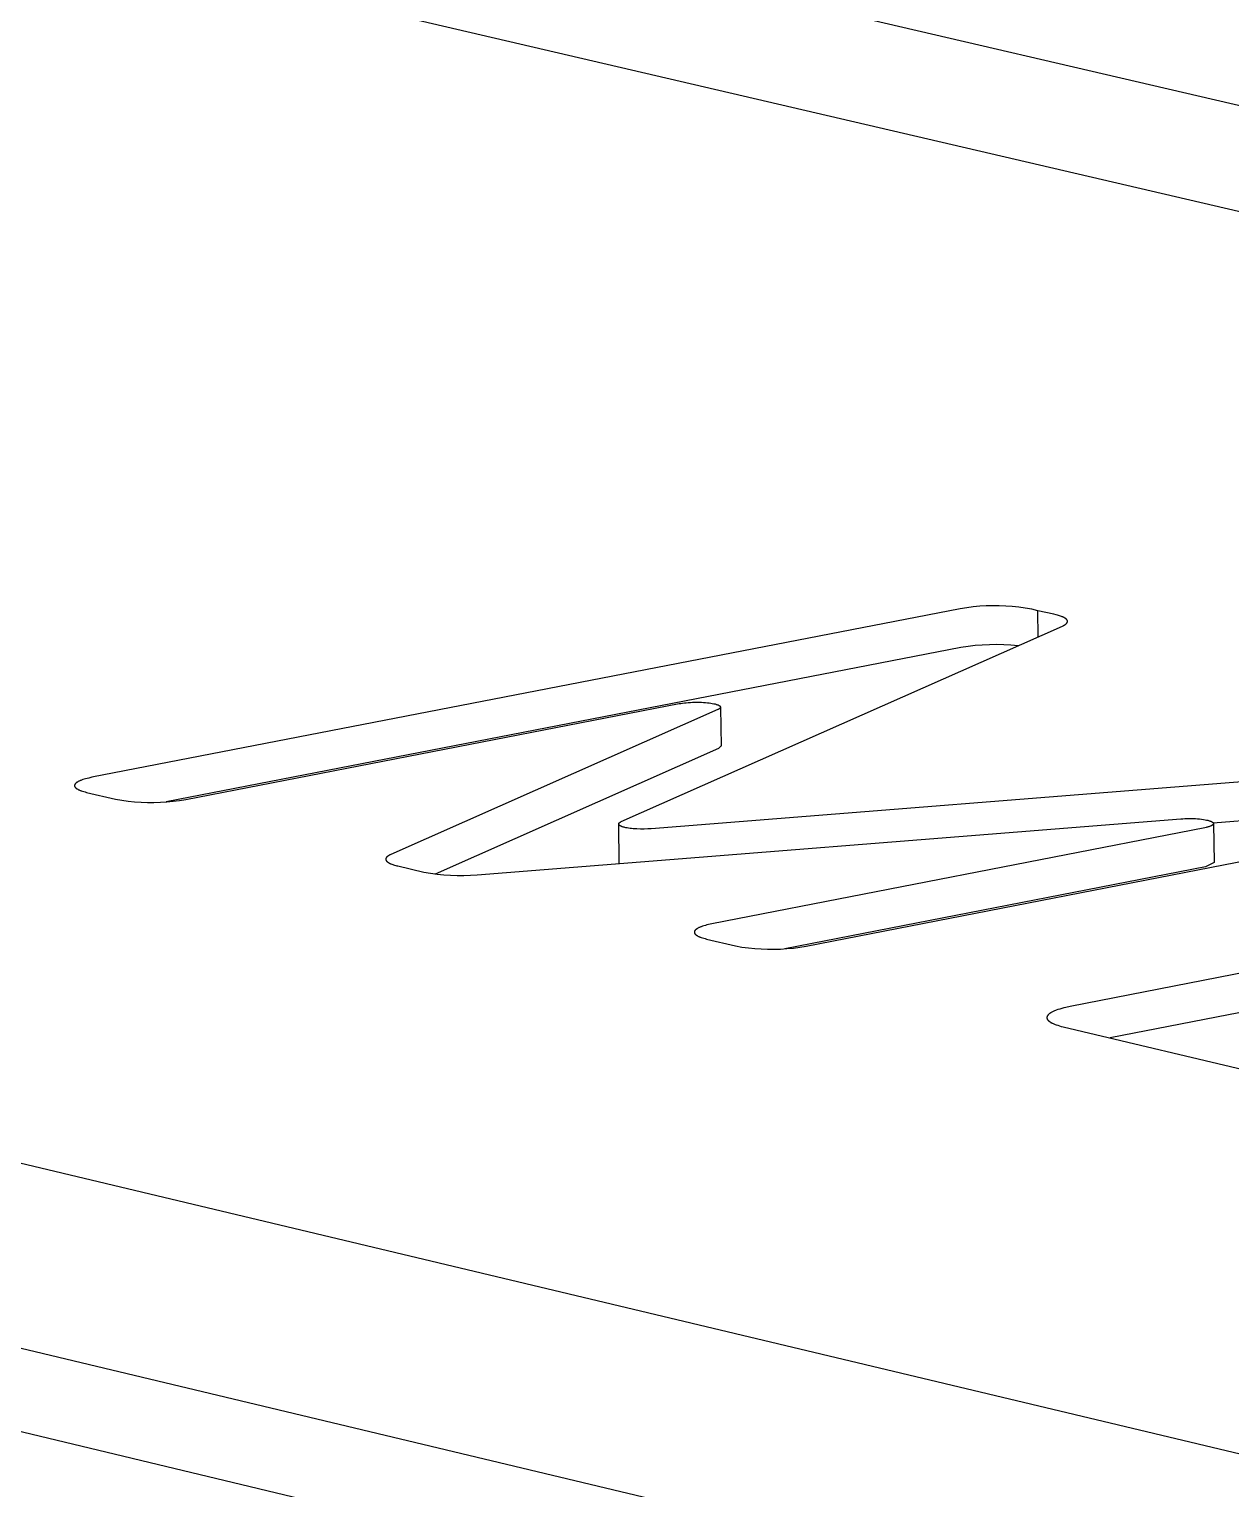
# Model space of a CAD drawing. Header units: millimetres. Extents: x 1422 to 6060, y -58 to 3182.
# Drawn here: x 2195.8 to 2219.53, y 1293.34 to 1322.17 of the extents above; entities that cross this region are included whole.
import ezdxf

# ---------------------------------------------------------------- set-up
doc = ezdxf.new("R2010")
doc.units = ezdxf.units.MM
doc.header["$MEASUREMENT"] = 0
doc.layers.add('Domyślny', color=7, linetype='Continuous', true_color=0x000000)
doc.layers.add('Utwórz2D linie widoczne', color=7, linetype='Continuous', true_color=0x000000)

msp = doc.modelspace()

# ---------------------------------------------------------------- linework, layer by layer
at = {"layer": 'Domyślny'}
msp.add_line((2108.93, 1320.43), (2326.097, 1268.68), dxfattribs=at)
at = {"layer": 'Utwórz2D linie widoczne'}
for p, q in [((2160.631, 1334.406), (2400.601, 1278.58)), ((2155.528, 1333.526), (2394.858, 1277.742)), ((2324.558, 1265.291), (2107.326, 1317.227)), ((2103.567, 1316.514), (2320.769, 1264.509)), ((2214.186, 1310.722), (2197.039, 1307.392)), ((2214.313, 1310.742), (2214.186, 1310.722)), ((2214.441, 1310.758), (2214.313, 1310.742)), ((2214.569, 1310.77), (2214.441, 1310.758)), ((2214.698, 1310.777), (2214.569, 1310.77)), ((2214.827, 1310.78), (2214.698, 1310.777)), ((2214.956, 1310.779), (2214.827, 1310.78)), ((2215.084, 1310.774), (2214.956, 1310.779)), ((2215.213, 1310.764), (2215.084, 1310.774)), ((2215.341, 1310.75), (2215.213, 1310.764)), ((2215.469, 1310.732), (2215.341, 1310.75)), ((2215.595, 1310.71), (2215.469, 1310.732)), ((2215.714, 1310.68), (2215.595, 1310.71)), ((2216.033, 1310.612), (2215.714, 1310.68)), ((2215.722, 1310.166), (2215.714, 1310.68)), ((2216.08, 1310.601), (2216.033, 1310.612)), ((2216.102, 1310.595), (2216.08, 1310.601)), ((2216.124, 1310.589), (2216.102, 1310.595)), ((2216.144, 1310.583), (2216.124, 1310.589)), ((2216.164, 1310.576), (2216.144, 1310.583)), ((2207.491, 1306.516), (2216.201, 1310.378)), ((2216.182, 1310.57), (2216.164, 1310.576)), ((2216.199, 1310.563), (2216.182, 1310.57)), ((2216.207, 1310.559), (2216.199, 1310.563)), ((2216.201, 1310.378), (2216.216, 1310.385)), ((2216.215, 1310.556), (2216.207, 1310.559)), ((2216.223, 1310.552), (2216.215, 1310.556)), ((2216.216, 1310.385), (2216.223, 1310.389)), ((2216.23, 1310.549), (2216.223, 1310.552)), ((2216.223, 1310.389), (2216.23, 1310.392)), ((2216.237, 1310.545), (2216.23, 1310.549)), ((2216.23, 1310.392), (2216.237, 1310.396)), ((2216.244, 1310.541), (2216.237, 1310.545)), ((2216.237, 1310.396), (2216.243, 1310.4)), ((2216.243, 1310.4), (2216.249, 1310.403)), ((2216.25, 1310.538), (2216.244, 1310.541)), ((2216.249, 1310.403), (2216.255, 1310.407)), ((2216.256, 1310.534), (2216.25, 1310.538)), ((2216.255, 1310.407), (2216.26, 1310.411)), ((2216.262, 1310.53), (2216.256, 1310.534)), ((2216.26, 1310.411), (2216.265, 1310.415)), ((2216.264, 1310.528), (2216.262, 1310.53)), ((2216.267, 1310.526), (2216.264, 1310.528)), ((2216.265, 1310.415), (2216.268, 1310.416)), ((2216.269, 1310.524), (2216.267, 1310.526)), ((2216.268, 1310.416), (2216.27, 1310.418)), ((2216.272, 1310.522), (2216.269, 1310.524)), ((2216.27, 1310.418), (2216.272, 1310.42)), ((2216.274, 1310.52), (2216.272, 1310.522)), ((2216.272, 1310.42), (2216.274, 1310.422)), ((2216.276, 1310.518), (2216.274, 1310.52)), ((2216.274, 1310.422), (2216.277, 1310.424)), ((2216.278, 1310.516), (2216.276, 1310.518)), ((2216.277, 1310.424), (2216.279, 1310.426)), ((2216.28, 1310.514), (2216.278, 1310.516)), ((2216.279, 1310.426), (2216.281, 1310.428)), ((2216.282, 1310.512), (2216.28, 1310.514)), ((2216.281, 1310.428), (2216.282, 1310.43)), ((2216.284, 1310.51), (2216.282, 1310.512)), ((2216.282, 1310.43), (2216.284, 1310.432)), ((2216.286, 1310.508), (2216.284, 1310.51)), ((2216.284, 1310.432), (2216.286, 1310.434)), ((2216.288, 1310.506), (2216.286, 1310.508)), ((2216.286, 1310.434), (2216.288, 1310.436)), ((2216.289, 1310.504), (2216.288, 1310.506)), ((2216.288, 1310.436), (2216.289, 1310.438)), ((2216.291, 1310.502), (2216.289, 1310.504)), ((2216.289, 1310.438), (2216.291, 1310.44)), ((2216.292, 1310.5), (2216.291, 1310.502)), ((2216.291, 1310.44), (2216.292, 1310.442)), ((2216.293, 1310.498), (2216.292, 1310.5)), ((2216.292, 1310.442), (2216.293, 1310.444)), ((2216.295, 1310.496), (2216.293, 1310.498)), ((2216.293, 1310.444), (2216.294, 1310.446)), ((2216.294, 1310.446), (2216.296, 1310.448)), ((2216.295, 1310.495), (2216.295, 1310.496)), ((2216.296, 1310.494), (2216.295, 1310.495)), ((2216.296, 1310.493), (2216.296, 1310.494)), ((2216.297, 1310.492), (2216.296, 1310.493)), ((2216.296, 1310.449), (2216.297, 1310.45)), ((2216.296, 1310.448), (2216.296, 1310.449)), ((2216.297, 1310.491), (2216.297, 1310.492)), ((2216.298, 1310.49), (2216.297, 1310.491)), ((2216.297, 1310.452), (2216.298, 1310.453)), ((2216.297, 1310.451), (2216.297, 1310.452)), ((2216.297, 1310.45), (2216.297, 1310.451)), ((2216.298, 1310.489), (2216.298, 1310.49)), ((2216.298, 1310.488), (2216.298, 1310.489)), ((2216.299, 1310.487), (2216.298, 1310.488)), ((2216.298, 1310.454), (2216.299, 1310.455)), ((2216.298, 1310.453), (2216.298, 1310.454)), ((2216.299, 1310.486), (2216.299, 1310.487)), ((2216.3, 1310.485), (2216.299, 1310.486)), ((2216.299, 1310.457), (2216.3, 1310.458)), ((2216.299, 1310.456), (2216.299, 1310.457)), ((2216.299, 1310.455), (2216.299, 1310.456)), ((2216.3, 1310.484), (2216.3, 1310.485)), ((2216.3, 1310.483), (2216.3, 1310.484)), ((2216.3, 1310.482), (2216.3, 1310.483)), ((2216.301, 1310.481), (2216.3, 1310.482)), ((2216.3, 1310.46), (2216.301, 1310.461)), ((2216.3, 1310.459), (2216.3, 1310.46)), ((2216.3, 1310.458), (2216.3, 1310.459)), ((2216.301, 1310.48), (2216.301, 1310.481)), ((2216.301, 1310.479), (2216.301, 1310.48)), ((2216.301, 1310.478), (2216.301, 1310.479)), ((2216.301, 1310.477), (2216.301, 1310.478)), ((2216.301, 1310.476), (2216.301, 1310.477)), ((2216.302, 1310.475), (2216.301, 1310.476)), ((2216.301, 1310.466), (2216.302, 1310.467)), ((2216.301, 1310.465), (2216.301, 1310.466)), ((2216.301, 1310.464), (2216.301, 1310.465)), ((2216.301, 1310.463), (2216.301, 1310.464)), ((2216.301, 1310.462), (2216.301, 1310.463)), ((2216.301, 1310.461), (2216.301, 1310.462)), ((2216.302, 1310.474), (2216.302, 1310.475)), ((2216.302, 1310.473), (2216.302, 1310.474)), ((2216.302, 1310.472), (2216.302, 1310.473)), ((2216.302, 1310.471), (2216.302, 1310.472)), ((2216.302, 1310.47), (2216.302, 1310.471)), ((2216.302, 1310.469), (2216.302, 1310.47)), ((2216.302, 1310.468), (2216.302, 1310.469)), ((2216.302, 1310.467), (2216.302, 1310.468)), ((2214.62, 1310.004), (2214.479, 1309.993)), ((2214.761, 1310.011), (2214.62, 1310.004)), ((2214.903, 1310.013), (2214.761, 1310.011)), ((2215.044, 1310.011), (2214.903, 1310.013)), ((2215.186, 1310.003), (2215.044, 1310.011)), ((2214.198, 1309.955), (2198.506, 1306.905)), ((2214.338, 1309.976), (2214.198, 1309.955)), ((2214.479, 1309.993), (2214.338, 1309.976)), ((2215.327, 1309.991), (2215.186, 1310.003)), ((2208.636, 1308.847), (2208.667, 1308.852)), ((2208.667, 1308.852), (2208.701, 1308.857)), ((2208.701, 1308.857), (2208.737, 1308.862)), ((2208.737, 1308.862), (2208.775, 1308.866)), ((2208.775, 1308.866), (2208.815, 1308.87)), ((2208.815, 1308.87), (2208.857, 1308.872)), ((2208.857, 1308.872), (2208.9, 1308.874)), ((2208.9, 1308.874), (2208.944, 1308.875)), ((2208.944, 1308.875), (2208.988, 1308.876)), ((2208.988, 1308.876), (2209.031, 1308.875)), ((2209.031, 1308.875), (2209.074, 1308.874)), ((2209.074, 1308.874), (2209.115, 1308.872)), ((2209.115, 1308.872), (2209.154, 1308.869)), ((2209.154, 1308.869), (2209.191, 1308.866)), ((2209.191, 1308.866), (2209.226, 1308.862)), ((2209.226, 1308.862), (2209.258, 1308.857)), ((2209.258, 1308.857), (2209.288, 1308.852)), ((2209.288, 1308.852), (2209.317, 1308.846)), ((2198.894, 1306.953), (2208.636, 1308.847)), ((2209.398, 1308.73), (2202.943, 1305.869)), ((2209.317, 1308.846), (2209.331, 1308.843)), ((2209.331, 1308.843), (2209.344, 1308.84)), ((2209.344, 1308.84), (2209.356, 1308.837)), ((2209.356, 1308.837), (2209.368, 1308.833)), ((2209.368, 1308.833), (2209.38, 1308.829)), ((2209.38, 1308.829), (2209.39, 1308.826)), ((2209.39, 1308.826), (2209.395, 1308.824)), ((2209.395, 1308.824), (2209.4, 1308.822)), ((2209.402, 1308.732), (2209.398, 1308.73)), ((2209.4, 1308.822), (2209.404, 1308.82)), ((2209.406, 1308.734), (2209.402, 1308.732)), ((2209.404, 1308.82), (2209.409, 1308.817)), ((2209.41, 1308.736), (2209.406, 1308.734)), ((2209.409, 1308.817), (2209.413, 1308.815)), ((2209.414, 1308.738), (2209.41, 1308.736)), ((2209.413, 1308.815), (2209.417, 1308.813)), ((2209.418, 1308.74), (2209.414, 1308.738)), ((2209.417, 1308.813), (2209.421, 1308.811)), ((2209.421, 1308.742), (2209.418, 1308.74)), ((2209.421, 1308.811), (2209.424, 1308.809)), ((2209.424, 1308.744), (2209.421, 1308.742)), ((2209.424, 1308.809), (2209.426, 1308.808)), ((2209.427, 1308.746), (2209.424, 1308.744)), ((2209.426, 1308.808), (2209.428, 1308.807)), ((2209.429, 1308.747), (2209.427, 1308.746)), ((2209.428, 1308.807), (2209.429, 1308.806)), ((2209.429, 1308.806), (2209.431, 1308.805)), ((2209.43, 1308.748), (2209.429, 1308.747)), ((2209.432, 1308.749), (2209.43, 1308.748)), ((2209.431, 1308.805), (2209.432, 1308.803)), ((2209.432, 1308.803), (2209.433, 1308.802)), ((2209.433, 1308.75), (2209.432, 1308.749)), ((2209.433, 1308.802), (2209.435, 1308.801)), ((2209.434, 1308.751), (2209.433, 1308.75)), ((2209.435, 1308.752), (2209.434, 1308.751)), ((2209.435, 1308.801), (2209.436, 1308.8)), ((2209.437, 1308.754), (2209.435, 1308.752)), ((2209.436, 1308.8), (2209.437, 1308.799)), ((2209.437, 1308.799), (2209.438, 1308.798)), ((2209.438, 1308.755), (2209.437, 1308.754)), ((2209.438, 1308.798), (2209.439, 1308.797)), ((2209.439, 1308.756), (2209.438, 1308.755)), ((2209.439, 1308.797), (2209.44, 1308.796)), ((2209.44, 1308.757), (2209.439, 1308.756)), ((2209.44, 1308.796), (2209.441, 1308.794)), ((2209.441, 1308.758), (2209.44, 1308.757)), ((2209.441, 1308.794), (2209.442, 1308.793)), ((2209.442, 1308.759), (2209.441, 1308.758)), ((2209.442, 1308.793), (2209.443, 1308.793)), ((2209.443, 1308.76), (2209.442, 1308.759)), ((2209.443, 1308.793), (2209.443, 1308.792)), ((2209.443, 1308.792), (2209.444, 1308.792)), ((2209.444, 1308.762), (2209.443, 1308.761)), ((2209.443, 1308.761), (2209.443, 1308.76)), ((2209.444, 1308.792), (2209.444, 1308.791)), ((2209.444, 1308.791), (2209.444, 1308.79)), ((2209.444, 1308.79), (2209.445, 1308.79)), ((2209.445, 1308.764), (2209.444, 1308.763)), ((2209.444, 1308.763), (2209.444, 1308.762)), ((2209.444, 1308.762), (2209.444, 1308.762)), ((2209.445, 1308.79), (2209.445, 1308.789)), ((2209.445, 1308.789), (2209.445, 1308.789)), ((2209.445, 1308.789), (2209.446, 1308.788)), ((2209.446, 1308.765), (2209.445, 1308.765)), ((2209.445, 1308.765), (2209.445, 1308.764)), ((2209.445, 1308.764), (2209.445, 1308.764)), ((2209.446, 1308.788), (2209.446, 1308.788)), ((2209.446, 1308.788), (2209.446, 1308.787)), ((2209.446, 1308.787), (2209.446, 1308.786)), ((2209.446, 1308.786), (2209.447, 1308.786)), ((2209.447, 1308.768), (2209.446, 1308.767)), ((2209.446, 1308.767), (2209.446, 1308.766)), ((2209.446, 1308.766), (2209.446, 1308.766)), ((2209.446, 1308.766), (2209.446, 1308.765)), ((2209.447, 1308.786), (2209.447, 1308.785)), ((2209.447, 1308.785), (2209.447, 1308.785)), ((2209.447, 1308.785), (2209.447, 1308.784)), ((2209.447, 1308.784), (2209.448, 1308.784)), ((2209.448, 1308.77), (2209.447, 1308.769)), ((2209.447, 1308.769), (2209.447, 1308.769)), ((2209.447, 1308.769), (2209.447, 1308.768)), ((2209.447, 1308.768), (2209.447, 1308.768)), ((2209.448, 1308.784), (2209.448, 1308.783)), ((2209.448, 1308.783), (2209.448, 1308.782)), ((2209.448, 1308.782), (2209.448, 1308.782)), ((2209.448, 1308.782), (2209.448, 1308.781)), ((2209.448, 1308.781), (2209.448, 1308.781)), ((2209.448, 1308.781), (2209.448, 1308.78)), ((2209.448, 1308.78), (2209.448, 1308.78)), ((2209.448, 1308.78), (2209.449, 1308.779)), ((2209.449, 1308.774), (2209.448, 1308.774)), ((2209.448, 1308.774), (2209.448, 1308.773)), ((2209.448, 1308.773), (2209.448, 1308.773)), ((2209.448, 1308.773), (2209.448, 1308.772)), ((2209.448, 1308.772), (2209.448, 1308.772)), ((2209.448, 1308.772), (2209.448, 1308.771)), ((2209.448, 1308.771), (2209.448, 1308.77)), ((2209.448, 1308.77), (2209.448, 1308.77)), ((2209.449, 1308.779), (2209.449, 1308.778)), ((2209.449, 1308.778), (2209.449, 1308.778)), ((2209.449, 1308.778), (2209.449, 1308.777)), ((2209.449, 1308.777), (2209.449, 1308.777)), ((2209.449, 1308.777), (2209.449, 1308.776)), ((2209.449, 1308.776), (2209.449, 1308.776)), ((2209.449, 1308.776), (2209.449, 1308.775)), ((2209.449, 1308.775), (2209.449, 1308.774)), ((2209.449, 1308.773), (2209.461, 1308.004)), ((2209.46, 1308.004), (2209.41, 1307.961)), ((2209.41, 1307.961), (2203.815, 1305.48)), ((2226.877, 1307.869), (2208.083, 1306.376)), ((2196.696, 1307.236), (2196.695, 1307.235)), ((2196.695, 1307.235), (2196.695, 1307.234)), ((2196.695, 1307.234), (2196.695, 1307.232)), ((2196.695, 1307.232), (2196.695, 1307.231)), ((2196.695, 1307.231), (2196.695, 1307.23)), ((2196.695, 1307.23), (2196.695, 1307.228)), ((2196.695, 1307.228), (2196.695, 1307.227)), ((2196.695, 1307.227), (2196.695, 1307.226)), ((2196.695, 1307.226), (2196.695, 1307.224)), ((2196.695, 1307.224), (2196.695, 1307.223)), ((2196.695, 1307.223), (2196.695, 1307.222)), ((2196.695, 1307.222), (2196.696, 1307.22)), ((2196.697, 1307.241), (2196.696, 1307.239)), ((2196.696, 1307.239), (2196.696, 1307.238)), ((2196.696, 1307.238), (2196.696, 1307.236)), ((2196.696, 1307.22), (2196.696, 1307.219)), ((2196.696, 1307.219), (2196.696, 1307.218)), ((2196.696, 1307.218), (2196.697, 1307.216)), ((2196.698, 1307.245), (2196.697, 1307.243)), ((2196.697, 1307.243), (2196.697, 1307.242)), ((2196.697, 1307.242), (2196.697, 1307.241)), ((2196.697, 1307.216), (2196.697, 1307.215)), ((2196.697, 1307.215), (2196.697, 1307.213)), ((2196.697, 1307.213), (2196.698, 1307.212)), ((2196.699, 1307.247), (2196.698, 1307.246)), ((2196.698, 1307.246), (2196.698, 1307.245)), ((2196.698, 1307.212), (2196.698, 1307.211)), ((2196.698, 1307.211), (2196.699, 1307.209)), ((2196.7, 1307.249), (2196.699, 1307.247)), ((2196.699, 1307.209), (2196.7, 1307.208)), ((2196.701, 1307.251), (2196.7, 1307.25)), ((2196.7, 1307.25), (2196.7, 1307.249)), ((2196.7, 1307.208), (2196.7, 1307.207)), ((2196.7, 1307.207), (2196.701, 1307.205)), ((2196.702, 1307.253), (2196.701, 1307.251)), ((2196.701, 1307.205), (2196.702, 1307.204)), ((2196.703, 1307.255), (2196.702, 1307.254)), ((2196.702, 1307.254), (2196.702, 1307.253)), ((2196.702, 1307.204), (2196.702, 1307.203)), ((2196.702, 1307.203), (2196.703, 1307.202)), ((2196.704, 1307.257), (2196.703, 1307.255)), ((2196.703, 1307.202), (2196.704, 1307.2)), ((2196.705, 1307.258), (2196.704, 1307.257)), ((2196.704, 1307.2), (2196.705, 1307.199)), ((2196.706, 1307.26), (2196.705, 1307.258)), ((2196.705, 1307.199), (2196.706, 1307.198)), ((2196.707, 1307.261), (2196.706, 1307.26)), ((2196.706, 1307.198), (2196.707, 1307.196)), ((2196.708, 1307.262), (2196.707, 1307.261)), ((2196.707, 1307.196), (2196.708, 1307.195)), ((2196.709, 1307.264), (2196.708, 1307.262)), ((2196.708, 1307.195), (2196.709, 1307.194)), ((2196.71, 1307.265), (2196.709, 1307.264)), ((2196.709, 1307.194), (2196.71, 1307.192)), ((2196.711, 1307.266), (2196.71, 1307.265)), ((2196.71, 1307.192), (2196.711, 1307.191)), ((2196.713, 1307.269), (2196.711, 1307.266)), ((2196.711, 1307.191), (2196.712, 1307.19)), ((2196.712, 1307.19), (2196.713, 1307.188)), ((2196.716, 1307.272), (2196.713, 1307.269)), ((2196.713, 1307.188), (2196.716, 1307.186)), ((2196.719, 1307.274), (2196.716, 1307.272)), ((2196.716, 1307.186), (2196.718, 1307.183)), ((2196.718, 1307.183), (2196.721, 1307.181)), ((2196.721, 1307.277), (2196.719, 1307.274)), ((2196.724, 1307.28), (2196.721, 1307.277)), ((2196.721, 1307.181), (2196.724, 1307.178)), ((2196.728, 1307.282), (2196.724, 1307.28)), ((2196.724, 1307.178), (2196.727, 1307.176)), ((2196.727, 1307.176), (2196.73, 1307.173)), ((2196.731, 1307.285), (2196.728, 1307.282)), ((2196.73, 1307.173), (2196.734, 1307.171)), ((2196.734, 1307.288), (2196.731, 1307.285)), ((2196.738, 1307.29), (2196.734, 1307.288)), ((2196.734, 1307.171), (2196.737, 1307.168)), ((2196.737, 1307.168), (2196.741, 1307.166)), ((2196.742, 1307.293), (2196.738, 1307.29)), ((2196.741, 1307.166), (2196.744, 1307.163)), ((2196.746, 1307.295), (2196.742, 1307.293)), ((2196.744, 1307.163), (2196.748, 1307.161)), ((2196.75, 1307.298), (2196.746, 1307.295)), ((2196.748, 1307.161), (2196.757, 1307.156)), ((2196.758, 1307.303), (2196.75, 1307.298)), ((2196.757, 1307.156), (2196.765, 1307.151)), ((2196.767, 1307.308), (2196.758, 1307.303)), ((2196.765, 1307.151), (2196.775, 1307.147)), ((2196.777, 1307.313), (2196.767, 1307.308)), ((2196.775, 1307.147), (2196.784, 1307.142)), ((2196.787, 1307.318), (2196.777, 1307.313)), ((2196.784, 1307.142), (2196.794, 1307.138)), ((2196.798, 1307.323), (2196.787, 1307.318)), ((2196.794, 1307.138), (2196.805, 1307.133)), ((2196.809, 1307.328), (2196.798, 1307.323)), ((2196.805, 1307.133), (2196.816, 1307.129)), ((2196.821, 1307.332), (2196.809, 1307.328)), ((2196.816, 1307.129), (2196.828, 1307.125)), ((2196.833, 1307.337), (2196.821, 1307.332)), ((2196.828, 1307.125), (2196.852, 1307.117)), ((2196.858, 1307.346), (2196.833, 1307.337)), ((2196.885, 1307.355), (2196.858, 1307.346)), ((2196.914, 1307.363), (2196.885, 1307.355)), ((2196.944, 1307.371), (2196.914, 1307.363)), ((2196.975, 1307.378), (2196.944, 1307.371)), ((2197.039, 1307.392), (2196.975, 1307.378)), ((2211.142, 1304.055), (2228.297, 1307.406)), ((2196.852, 1307.117), (2196.877, 1307.109)), ((2196.877, 1307.109), (2196.904, 1307.102)), ((2196.904, 1307.102), (2196.932, 1307.095)), ((2196.932, 1307.095), (2197.504, 1306.959)), ((2197.504, 1306.959), (2197.63, 1306.938)), ((2197.63, 1306.938), (2197.756, 1306.921)), ((2197.756, 1306.921), (2197.882, 1306.909)), ((2197.882, 1306.909), (2198.009, 1306.9)), ((2198.009, 1306.9), (2198.135, 1306.895)), ((2198.135, 1306.895), (2198.262, 1306.895)), ((2198.262, 1306.895), (2198.389, 1306.898)), ((2198.389, 1306.898), (2198.516, 1306.906)), ((2198.516, 1306.906), (2198.643, 1306.918)), ((2198.643, 1306.918), (2198.769, 1306.933)), ((2198.769, 1306.933), (2198.894, 1306.953)), ((2226.626, 1307.079), (2219.182, 1306.488)), ((2204.642, 1305.467), (2218.541, 1306.571)), ((2218.541, 1306.571), (2218.579, 1306.573)), ((2218.579, 1306.573), (2218.619, 1306.575)), ((2218.619, 1306.575), (2218.66, 1306.577)), ((2218.66, 1306.577), (2218.702, 1306.577)), ((2218.702, 1306.577), (2218.745, 1306.577)), ((2218.745, 1306.577), (2218.788, 1306.576)), ((2218.788, 1306.576), (2218.83, 1306.575)), ((2218.83, 1306.575), (2218.872, 1306.572)), ((2218.872, 1306.572), (2218.912, 1306.569)), ((2218.912, 1306.569), (2218.95, 1306.564)), ((2218.95, 1306.564), (2218.986, 1306.56)), ((2218.986, 1306.56), (2219.019, 1306.554)), ((2219.019, 1306.554), (2219.049, 1306.548)), ((2219.049, 1306.548), (2219.063, 1306.545)), ((2219.063, 1306.545), (2219.076, 1306.542)), ((2207.44, 1306.472), (2207.44, 1306.473)), ((2207.44, 1306.473), (2207.441, 1306.473)), ((2207.44, 1306.471), (2207.44, 1306.472)), ((2207.44, 1306.472), (2207.44, 1306.472)), ((2207.44, 1306.47), (2207.44, 1306.471)), ((2207.44, 1306.471), (2207.44, 1306.471)), ((2207.44, 1306.471), (2207.44, 1306.471)), ((2207.44, 1306.469), (2207.44, 1306.47)), ((2207.44, 1306.47), (2207.44, 1306.47)), ((2207.44, 1306.468), (2207.44, 1306.469)), ((2207.44, 1306.469), (2207.44, 1306.469)), ((2207.44, 1306.467), (2207.44, 1306.468)), ((2207.44, 1306.468), (2207.44, 1306.468)), ((2207.44, 1306.466), (2207.44, 1306.467)), ((2207.44, 1306.467), (2207.44, 1306.467)), ((2207.44, 1306.465), (2207.44, 1306.466)), ((2207.44, 1306.466), (2207.44, 1306.466)), ((2207.441, 1306.465), (2207.44, 1306.465)), ((2207.452, 1305.698), (2207.44, 1306.464)), ((2207.441, 1306.476), (2207.442, 1306.477)), ((2207.441, 1306.475), (2207.441, 1306.476)), ((2207.441, 1306.476), (2207.441, 1306.476)), ((2207.441, 1306.474), (2207.441, 1306.475)), ((2207.441, 1306.475), (2207.441, 1306.475)), ((2207.441, 1306.473), (2207.441, 1306.474)), ((2207.441, 1306.474), (2207.441, 1306.474)), ((2207.441, 1306.464), (2207.441, 1306.465)), ((2207.441, 1306.463), (2207.441, 1306.464)), ((2207.441, 1306.464), (2207.441, 1306.464)), ((2207.441, 1306.462), (2207.441, 1306.463)), ((2207.441, 1306.463), (2207.441, 1306.463)), ((2207.441, 1306.461), (2207.441, 1306.462)), ((2207.441, 1306.462), (2207.441, 1306.462)), ((2207.442, 1306.461), (2207.441, 1306.461)), ((2207.442, 1306.478), (2207.442, 1306.479)), ((2207.442, 1306.479), (2207.443, 1306.479)), ((2207.442, 1306.477), (2207.442, 1306.478)), ((2207.442, 1306.478), (2207.442, 1306.478)), ((2207.442, 1306.477), (2207.442, 1306.477)), ((2207.442, 1306.46), (2207.442, 1306.461)), ((2207.442, 1306.459), (2207.442, 1306.46)), ((2207.442, 1306.46), (2207.442, 1306.46)), ((2207.443, 1306.458), (2207.442, 1306.459)), ((2207.442, 1306.459), (2207.442, 1306.459)), ((2207.443, 1306.48), (2207.444, 1306.481)), ((2207.443, 1306.479), (2207.443, 1306.48)), ((2207.443, 1306.48), (2207.443, 1306.48)), ((2207.443, 1306.457), (2207.443, 1306.458)), ((2207.443, 1306.458), (2207.443, 1306.458)), ((2207.444, 1306.456), (2207.443, 1306.457)), ((2207.443, 1306.457), (2207.443, 1306.457)), ((2207.444, 1306.482), (2207.445, 1306.483)), ((2207.444, 1306.481), (2207.444, 1306.482)), ((2207.445, 1306.455), (2207.444, 1306.456)), ((2207.445, 1306.484), (2207.446, 1306.485)), ((2207.445, 1306.483), (2207.445, 1306.484)), ((2207.445, 1306.454), (2207.445, 1306.455)), ((2207.446, 1306.453), (2207.445, 1306.454)), ((2207.446, 1306.485), (2207.447, 1306.486)), ((2207.447, 1306.452), (2207.446, 1306.453)), ((2207.447, 1306.487), (2207.448, 1306.488)), ((2207.447, 1306.486), (2207.447, 1306.487)), ((2207.447, 1306.451), (2207.447, 1306.452)), ((2207.448, 1306.45), (2207.447, 1306.451)), ((2207.448, 1306.488), (2207.449, 1306.489)), ((2207.449, 1306.449), (2207.448, 1306.45)), ((2207.449, 1306.489), (2207.45, 1306.49)), ((2207.45, 1306.448), (2207.449, 1306.449)), ((2207.45, 1306.49), (2207.451, 1306.491)), ((2207.451, 1306.447), (2207.45, 1306.448)), ((2207.451, 1306.491), (2207.452, 1306.492)), ((2207.452, 1306.446), (2207.451, 1306.447)), ((2207.452, 1306.492), (2207.453, 1306.493)), ((2207.453, 1306.445), (2207.452, 1306.446)), ((2207.453, 1306.493), (2207.454, 1306.494)), ((2207.454, 1306.444), (2207.453, 1306.445)), ((2207.454, 1306.494), (2207.455, 1306.495)), ((2207.455, 1306.443), (2207.454, 1306.444)), ((2207.455, 1306.495), (2207.456, 1306.496)), ((2207.456, 1306.442), (2207.455, 1306.443)), ((2207.456, 1306.496), (2207.457, 1306.497)), ((2207.458, 1306.441), (2207.456, 1306.442)), ((2207.457, 1306.497), (2207.46, 1306.498)), ((2207.459, 1306.441), (2207.458, 1306.441)), ((2207.461, 1306.439), (2207.459, 1306.441)), ((2207.46, 1306.498), (2207.462, 1306.5)), ((2207.464, 1306.437), (2207.461, 1306.439)), ((2207.462, 1306.5), (2207.465, 1306.502)), ((2207.467, 1306.435), (2207.464, 1306.437)), ((2207.465, 1306.502), (2207.468, 1306.504)), ((2207.47, 1306.433), (2207.467, 1306.435)), ((2207.468, 1306.504), (2207.471, 1306.506)), ((2207.473, 1306.431), (2207.47, 1306.433)), ((2207.471, 1306.506), (2207.474, 1306.507)), ((2207.477, 1306.43), (2207.473, 1306.431)), ((2207.474, 1306.507), (2207.477, 1306.509)), ((2207.477, 1306.509), (2207.48, 1306.511)), ((2207.48, 1306.428), (2207.477, 1306.43)), ((2207.48, 1306.511), (2207.484, 1306.513)), ((2207.484, 1306.426), (2207.48, 1306.428)), ((2207.484, 1306.513), (2207.491, 1306.516)), ((2207.488, 1306.424), (2207.484, 1306.426)), ((2207.492, 1306.423), (2207.488, 1306.424)), ((2207.5, 1306.42), (2207.492, 1306.423)), ((2207.509, 1306.416), (2207.5, 1306.42)), ((2207.518, 1306.413), (2207.509, 1306.416)), ((2207.528, 1306.41), (2207.518, 1306.413)), ((2207.538, 1306.407), (2207.528, 1306.41)), ((2207.548, 1306.405), (2207.538, 1306.407)), ((2207.559, 1306.402), (2207.548, 1306.405)), ((2207.583, 1306.397), (2207.559, 1306.402)), ((2207.608, 1306.392), (2207.583, 1306.397)), ((2207.636, 1306.387), (2207.608, 1306.392)), ((2207.665, 1306.383), (2207.636, 1306.387)), ((2207.696, 1306.38), (2207.665, 1306.383)), ((2207.729, 1306.377), (2207.696, 1306.38)), ((2207.763, 1306.374), (2207.729, 1306.377)), ((2207.799, 1306.372), (2207.763, 1306.374)), ((2207.871, 1306.37), (2207.799, 1306.372)), ((2207.944, 1306.37), (2207.871, 1306.37)), ((2208.015, 1306.372), (2207.944, 1306.37)), ((2208.083, 1306.376), (2208.015, 1306.372)), ((2219.013, 1306.396), (2209.278, 1304.496)), ((2219.042, 1306.402), (2219.013, 1306.396)), ((2219.056, 1306.406), (2219.042, 1306.402)), ((2219.069, 1306.409), (2219.056, 1306.406)), ((2219.082, 1306.413), (2219.069, 1306.409)), ((2219.076, 1306.542), (2219.089, 1306.539)), ((2219.095, 1306.416), (2219.082, 1306.413)), ((2219.089, 1306.539), (2219.1, 1306.535)), ((2219.106, 1306.42), (2219.095, 1306.416)), ((2219.1, 1306.535), (2219.111, 1306.532)), ((2219.117, 1306.424), (2219.106, 1306.42)), ((2219.111, 1306.532), (2219.121, 1306.528)), ((2219.128, 1306.428), (2219.117, 1306.424)), ((2219.121, 1306.528), (2219.13, 1306.525)), ((2219.133, 1306.43), (2219.128, 1306.428)), ((2219.13, 1306.525), (2219.135, 1306.523)), ((2219.137, 1306.432), (2219.133, 1306.43)), ((2219.135, 1306.523), (2219.139, 1306.521)), ((2219.142, 1306.435), (2219.137, 1306.432)), ((2219.139, 1306.521), (2219.143, 1306.519)), ((2219.146, 1306.437), (2219.142, 1306.435)), ((2219.143, 1306.519), (2219.147, 1306.517)), ((2219.15, 1306.439), (2219.146, 1306.437)), ((2219.147, 1306.517), (2219.151, 1306.515)), ((2219.154, 1306.441), (2219.15, 1306.439)), ((2219.151, 1306.515), (2219.154, 1306.513)), ((2219.154, 1306.513), (2219.158, 1306.511)), ((2219.158, 1306.443), (2219.154, 1306.441)), ((2219.158, 1306.511), (2219.161, 1306.509)), ((2219.161, 1306.446), (2219.158, 1306.443)), ((2219.161, 1306.509), (2219.163, 1306.508)), ((2219.163, 1306.447), (2219.161, 1306.446)), ((2219.163, 1306.508), (2219.164, 1306.507)), ((2219.164, 1306.448), (2219.163, 1306.447)), ((2219.164, 1306.507), (2219.165, 1306.506)), ((2219.166, 1306.449), (2219.164, 1306.448)), ((2219.165, 1306.506), (2219.167, 1306.505)), ((2219.167, 1306.45), (2219.166, 1306.449)), ((2219.167, 1306.505), (2219.168, 1306.504)), ((2219.169, 1306.451), (2219.167, 1306.45)), ((2219.168, 1306.504), (2219.169, 1306.503)), ((2219.169, 1306.503), (2219.171, 1306.502)), ((2219.17, 1306.453), (2219.169, 1306.451)), ((2219.171, 1306.454), (2219.17, 1306.453)), ((2219.171, 1306.502), (2219.172, 1306.501)), ((2219.172, 1306.455), (2219.171, 1306.454)), ((2219.172, 1306.501), (2219.173, 1306.5)), ((2219.174, 1306.456), (2219.172, 1306.455)), ((2219.173, 1306.5), (2219.174, 1306.499)), ((2219.174, 1306.499), (2219.175, 1306.497)), ((2219.175, 1306.457), (2219.174, 1306.456)), ((2219.175, 1306.497), (2219.176, 1306.496)), ((2219.176, 1306.458), (2219.175, 1306.457)), ((2219.176, 1306.496), (2219.177, 1306.495)), ((2219.177, 1306.459), (2219.176, 1306.458)), ((2219.177, 1306.495), (2219.178, 1306.494)), ((2219.178, 1306.461), (2219.177, 1306.459)), ((2219.178, 1306.494), (2219.179, 1306.493)), ((2219.179, 1306.462), (2219.178, 1306.462)), ((2219.178, 1306.462), (2219.178, 1306.461)), ((2219.179, 1306.493), (2219.179, 1306.492)), ((2219.179, 1306.492), (2219.179, 1306.492)), ((2219.179, 1306.492), (2219.18, 1306.491)), ((2219.18, 1306.464), (2219.179, 1306.463)), ((2219.179, 1306.463), (2219.179, 1306.462)), ((2219.18, 1306.491), (2219.18, 1306.491)), ((2219.18, 1306.491), (2219.181, 1306.49)), ((2219.181, 1306.465), (2219.18, 1306.465)), ((2219.18, 1306.465), (2219.18, 1306.464)), ((2219.18, 1306.464), (2219.18, 1306.464)), ((2219.181, 1306.49), (2219.181, 1306.49)), ((2219.181, 1306.49), (2219.181, 1306.489)), ((2219.181, 1306.489), (2219.181, 1306.488)), ((2219.181, 1306.488), (2219.182, 1306.488)), ((2219.182, 1306.467), (2219.181, 1306.466)), ((2219.181, 1306.466), (2219.181, 1306.466)), ((2219.181, 1306.466), (2219.181, 1306.465)), ((2219.182, 1306.488), (2219.182, 1306.487)), ((2219.182, 1306.487), (2219.182, 1306.487)), ((2219.182, 1306.487), (2219.182, 1306.486)), ((2219.182, 1306.486), (2219.183, 1306.486)), ((2219.183, 1306.47), (2219.182, 1306.469)), ((2219.182, 1306.469), (2219.182, 1306.469)), ((2219.182, 1306.469), (2219.182, 1306.468)), ((2219.182, 1306.468), (2219.182, 1306.468)), ((2219.182, 1306.468), (2219.182, 1306.467)), ((2219.183, 1306.486), (2219.183, 1306.485)), ((2219.183, 1306.485), (2219.183, 1306.484)), ((2219.183, 1306.484), (2219.183, 1306.484)), ((2219.183, 1306.484), (2219.183, 1306.483)), ((2219.183, 1306.483), (2219.183, 1306.483)), ((2219.183, 1306.483), (2219.184, 1306.482)), ((2219.184, 1306.473), (2219.183, 1306.472)), ((2219.183, 1306.472), (2219.183, 1306.472)), ((2219.183, 1306.472), (2219.183, 1306.471)), ((2219.183, 1306.471), (2219.183, 1306.471)), ((2219.183, 1306.471), (2219.183, 1306.47)), ((2219.184, 1306.482), (2219.184, 1306.482)), ((2219.184, 1306.482), (2219.184, 1306.481)), ((2219.184, 1306.481), (2219.184, 1306.48)), ((2219.184, 1306.48), (2219.184, 1306.48)), ((2219.184, 1306.48), (2219.184, 1306.479)), ((2219.184, 1306.479), (2219.184, 1306.479)), ((2219.184, 1306.479), (2219.184, 1306.478)), ((2219.184, 1306.478), (2219.196, 1305.708)), ((2219.184, 1306.478), (2219.184, 1306.478)), ((2219.184, 1306.478), (2219.184, 1306.477)), ((2219.184, 1306.477), (2219.184, 1306.476)), ((2219.184, 1306.476), (2219.184, 1306.476)), ((2219.184, 1306.476), (2219.184, 1306.475)), ((2219.184, 1306.475), (2219.184, 1306.475)), ((2219.184, 1306.475), (2219.184, 1306.474)), ((2219.184, 1306.474), (2219.184, 1306.473)), ((2219.184, 1306.473), (2219.184, 1306.473)), ((2233.355, 1306.191), (2216.356, 1302.865)), ((2202.842, 1305.783), (2202.841, 1305.782)), ((2202.841, 1305.782), (2202.841, 1305.781)), ((2202.841, 1305.781), (2202.841, 1305.78)), ((2202.841, 1305.78), (2202.841, 1305.779)), ((2202.841, 1305.779), (2202.841, 1305.778)), ((2202.841, 1305.778), (2202.841, 1305.778)), ((2202.841, 1305.778), (2202.841, 1305.777)), ((2202.841, 1305.777), (2202.841, 1305.776)), ((2202.841, 1305.776), (2202.841, 1305.775)), ((2202.841, 1305.775), (2202.841, 1305.774)), ((2202.841, 1305.774), (2202.841, 1305.773)), ((2202.841, 1305.773), (2202.841, 1305.772)), ((2202.841, 1305.772), (2202.841, 1305.771)), ((2202.841, 1305.771), (2202.841, 1305.77)), ((2202.841, 1305.77), (2202.841, 1305.769)), ((2202.841, 1305.769), (2202.841, 1305.768)), ((2202.841, 1305.768), (2202.841, 1305.767)), ((2202.841, 1305.767), (2202.841, 1305.766)), ((2202.841, 1305.766), (2202.842, 1305.765)), ((2202.843, 1305.787), (2202.842, 1305.786)), ((2202.842, 1305.786), (2202.842, 1305.785)), ((2202.842, 1305.785), (2202.842, 1305.784)), ((2202.842, 1305.784), (2202.842, 1305.783)), ((2202.842, 1305.765), (2202.842, 1305.764)), ((2202.842, 1305.764), (2202.842, 1305.763)), ((2202.842, 1305.763), (2202.842, 1305.762)), ((2202.842, 1305.762), (2202.843, 1305.761)), ((2202.844, 1305.791), (2202.843, 1305.79)), ((2202.843, 1305.79), (2202.843, 1305.789)), ((2202.843, 1305.789), (2202.843, 1305.788)), ((2202.843, 1305.788), (2202.843, 1305.787)), ((2202.843, 1305.761), (2202.843, 1305.76)), ((2202.843, 1305.76), (2202.843, 1305.759)), ((2202.843, 1305.759), (2202.844, 1305.758)), ((2202.845, 1305.793), (2202.844, 1305.792)), ((2202.844, 1305.792), (2202.844, 1305.791)), ((2202.844, 1305.758), (2202.844, 1305.757)), ((2202.844, 1305.757), (2202.844, 1305.756)), ((2202.844, 1305.756), (2202.845, 1305.755)), ((2202.846, 1305.796), (2202.845, 1305.795)), ((2202.845, 1305.795), (2202.845, 1305.794)), ((2202.845, 1305.794), (2202.845, 1305.793)), ((2202.845, 1305.755), (2202.845, 1305.754)), ((2202.845, 1305.754), (2202.846, 1305.753)), ((2202.847, 1305.799), (2202.846, 1305.797)), ((2202.846, 1305.797), (2202.846, 1305.796)), ((2202.846, 1305.753), (2202.846, 1305.752)), ((2202.846, 1305.752), (2202.847, 1305.751)), ((2202.849, 1305.801), (2202.847, 1305.799)), ((2202.847, 1305.751), (2202.847, 1305.75)), ((2202.847, 1305.75), (2202.848, 1305.748)), ((2202.848, 1305.748), (2202.85, 1305.746)), ((2202.85, 1305.803), (2202.849, 1305.801)), ((2202.851, 1305.805), (2202.85, 1305.803)), ((2202.85, 1305.746), (2202.851, 1305.744)), ((2202.852, 1305.807), (2202.851, 1305.805)), ((2202.851, 1305.744), (2202.852, 1305.742)), ((2202.854, 1305.809), (2202.852, 1305.807)), ((2202.852, 1305.742), (2202.854, 1305.74)), ((2202.855, 1305.811), (2202.854, 1305.809)), ((2202.854, 1305.74), (2202.855, 1305.738)), ((2202.857, 1305.813), (2202.855, 1305.811)), ((2202.855, 1305.738), (2202.857, 1305.736)), ((2202.859, 1305.814), (2202.857, 1305.813)), ((2202.857, 1305.736), (2202.859, 1305.735)), ((2202.86, 1305.816), (2202.859, 1305.814)), ((2202.859, 1305.735), (2202.86, 1305.733)), ((2202.862, 1305.818), (2202.86, 1305.816)), ((2202.86, 1305.733), (2202.862, 1305.731)), ((2202.864, 1305.82), (2202.862, 1305.818)), ((2202.862, 1305.731), (2202.864, 1305.729)), ((2202.866, 1305.822), (2202.864, 1305.82)), ((2202.864, 1305.729), (2202.866, 1305.727)), ((2202.868, 1305.824), (2202.866, 1305.822)), ((2202.866, 1305.727), (2202.868, 1305.725)), ((2202.87, 1305.826), (2202.868, 1305.824)), ((2202.868, 1305.725), (2202.871, 1305.723)), ((2202.873, 1305.828), (2202.87, 1305.826)), ((2202.871, 1305.723), (2202.873, 1305.721)), ((2202.875, 1305.83), (2202.873, 1305.828)), ((2202.873, 1305.721), (2202.875, 1305.719)), ((2202.88, 1305.833), (2202.875, 1305.83)), ((2202.875, 1305.719), (2202.878, 1305.718)), ((2202.878, 1305.718), (2202.883, 1305.714)), ((2202.885, 1305.837), (2202.88, 1305.833)), ((2202.883, 1305.714), (2202.888, 1305.71)), ((2202.89, 1305.841), (2202.885, 1305.837)), ((2202.888, 1305.71), (2202.894, 1305.707)), ((2202.896, 1305.844), (2202.89, 1305.841)), ((2202.894, 1305.707), (2202.9, 1305.703)), ((2202.902, 1305.848), (2202.896, 1305.844)), ((2202.9, 1305.703), (2202.907, 1305.699)), ((2202.908, 1305.851), (2202.902, 1305.848)), ((2202.907, 1305.699), (2202.913, 1305.696)), ((2202.914, 1305.855), (2202.908, 1305.851)), ((2202.913, 1305.696), (2202.92, 1305.692)), ((2202.921, 1305.858), (2202.914, 1305.855)), ((2202.92, 1305.692), (2202.928, 1305.689)), ((2202.928, 1305.862), (2202.921, 1305.858)), ((2202.943, 1305.869), (2202.928, 1305.862)), ((2202.928, 1305.689), (2202.935, 1305.685)), ((2202.935, 1305.685), (2202.943, 1305.682)), ((2202.943, 1305.682), (2202.96, 1305.675)), ((2207.454, 1305.69), (2207.452, 1305.698)), ((2219.196, 1305.708), (2219.025, 1305.626)), ((2202.96, 1305.675), (2202.977, 1305.669)), ((2202.977, 1305.669), (2202.996, 1305.663)), ((2202.996, 1305.663), (2203.015, 1305.657)), ((2203.015, 1305.657), (2203.036, 1305.651)), ((2203.036, 1305.651), (2203.057, 1305.645)), ((2203.057, 1305.645), (2203.078, 1305.64)), ((2203.078, 1305.64), (2203.595, 1305.518)), ((2203.595, 1305.518), (2203.724, 1305.496)), ((2203.724, 1305.496), (2203.855, 1305.478)), ((2203.855, 1305.478), (2203.986, 1305.465)), ((2203.986, 1305.465), (2204.117, 1305.456)), ((2204.117, 1305.456), (2204.248, 1305.452)), ((2204.248, 1305.452), (2204.38, 1305.452)), ((2204.38, 1305.452), (2204.511, 1305.457)), ((2204.511, 1305.457), (2204.642, 1305.467)), ((2219.025, 1305.626), (2210.723, 1304.005)), ((2233.366, 1305.421), (2217.143, 1302.244)), ((2208.935, 1304.34), (2208.934, 1304.339)), ((2208.934, 1304.339), (2208.934, 1304.337)), ((2208.934, 1304.337), (2208.934, 1304.336)), ((2208.934, 1304.336), (2208.934, 1304.335)), ((2208.934, 1304.335), (2208.934, 1304.333)), ((2208.934, 1304.333), (2208.934, 1304.332)), ((2208.934, 1304.332), (2208.934, 1304.331)), ((2208.934, 1304.331), (2208.934, 1304.329)), ((2208.934, 1304.329), (2208.934, 1304.328)), ((2208.934, 1304.328), (2208.934, 1304.327)), ((2208.934, 1304.327), (2208.935, 1304.325)), ((2208.936, 1304.346), (2208.935, 1304.344)), ((2208.935, 1304.344), (2208.935, 1304.343)), ((2208.935, 1304.343), (2208.935, 1304.342)), ((2208.935, 1304.342), (2208.935, 1304.34)), ((2208.935, 1304.325), (2208.935, 1304.324)), ((2208.935, 1304.324), (2208.935, 1304.322)), ((2208.935, 1304.322), (2208.935, 1304.321)), ((2208.935, 1304.321), (2208.936, 1304.32)), ((2208.937, 1304.348), (2208.936, 1304.347)), ((2208.936, 1304.347), (2208.936, 1304.346)), ((2208.936, 1304.32), (2208.936, 1304.318)), ((2208.936, 1304.318), (2208.937, 1304.317)), ((2208.938, 1304.351), (2208.937, 1304.35)), ((2208.937, 1304.35), (2208.937, 1304.348)), ((2208.937, 1304.317), (2208.937, 1304.316)), ((2208.937, 1304.316), (2208.938, 1304.314)), ((2208.939, 1304.354), (2208.938, 1304.352)), ((2208.938, 1304.352), (2208.938, 1304.351)), ((2208.938, 1304.314), (2208.938, 1304.313)), ((2208.938, 1304.313), (2208.939, 1304.312)), ((2208.94, 1304.355), (2208.939, 1304.354)), ((2208.939, 1304.312), (2208.939, 1304.31)), ((2208.939, 1304.31), (2208.94, 1304.309)), ((2208.941, 1304.358), (2208.94, 1304.357)), ((2208.94, 1304.357), (2208.94, 1304.355)), ((2208.94, 1304.309), (2208.941, 1304.308)), ((2208.942, 1304.359), (2208.941, 1304.358)), ((2208.941, 1304.308), (2208.942, 1304.306)), ((2208.943, 1304.361), (2208.942, 1304.359)), ((2208.942, 1304.306), (2208.942, 1304.305)), ((2208.942, 1304.305), (2208.943, 1304.304)), ((2208.944, 1304.362), (2208.943, 1304.361)), ((2208.943, 1304.304), (2208.944, 1304.302)), ((2208.945, 1304.365), (2208.944, 1304.363)), ((2208.944, 1304.363), (2208.944, 1304.362)), ((2208.944, 1304.302), (2208.945, 1304.301)), ((2208.946, 1304.366), (2208.945, 1304.365)), ((2208.945, 1304.301), (2208.946, 1304.3)), ((2208.947, 1304.367), (2208.946, 1304.366)), ((2208.946, 1304.3), (2208.947, 1304.298)), ((2208.949, 1304.369), (2208.947, 1304.367)), ((2208.947, 1304.298), (2208.948, 1304.297)), ((2208.948, 1304.297), (2208.949, 1304.296)), ((2208.95, 1304.37), (2208.949, 1304.369)), ((2208.949, 1304.296), (2208.95, 1304.294)), ((2208.951, 1304.371), (2208.95, 1304.37)), ((2208.95, 1304.294), (2208.953, 1304.292)), ((2208.952, 1304.373), (2208.951, 1304.371)), ((2208.954, 1304.376), (2208.952, 1304.373)), ((2208.953, 1304.292), (2208.955, 1304.289)), ((2208.957, 1304.378), (2208.954, 1304.376)), ((2208.955, 1304.289), (2208.958, 1304.287)), ((2208.96, 1304.381), (2208.957, 1304.378)), ((2208.958, 1304.287), (2208.961, 1304.284)), ((2208.963, 1304.384), (2208.96, 1304.381)), ((2208.961, 1304.284), (2208.964, 1304.282)), ((2208.966, 1304.386), (2208.963, 1304.384)), ((2208.964, 1304.282), (2208.967, 1304.279)), ((2208.969, 1304.389), (2208.966, 1304.386)), ((2208.967, 1304.279), (2208.97, 1304.276)), ((2208.973, 1304.392), (2208.969, 1304.389)), ((2208.97, 1304.276), (2208.973, 1304.274)), ((2208.976, 1304.394), (2208.973, 1304.392)), ((2208.973, 1304.274), (2208.977, 1304.271)), ((2208.98, 1304.397), (2208.976, 1304.394)), ((2208.977, 1304.271), (2208.981, 1304.269)), ((2208.984, 1304.399), (2208.98, 1304.397)), ((2208.981, 1304.269), (2208.984, 1304.267)), ((2208.988, 1304.402), (2208.984, 1304.399)), ((2208.984, 1304.267), (2208.988, 1304.264)), ((2208.997, 1304.407), (2208.988, 1304.402)), ((2208.988, 1304.264), (2208.997, 1304.259)), ((2209.006, 1304.412), (2208.997, 1304.407)), ((2208.997, 1304.259), (2209.005, 1304.255)), ((2209.005, 1304.255), (2209.015, 1304.25)), ((2209.015, 1304.417), (2209.006, 1304.412)), ((2209.025, 1304.422), (2209.015, 1304.417)), ((2209.015, 1304.25), (2209.024, 1304.245)), ((2209.024, 1304.245), (2209.035, 1304.241)), ((2209.036, 1304.427), (2209.025, 1304.422)), ((2209.035, 1304.241), (2209.045, 1304.236)), ((2209.047, 1304.432), (2209.036, 1304.427)), ((2209.059, 1304.437), (2209.047, 1304.432)), ((2209.071, 1304.441), (2209.059, 1304.437)), ((2209.096, 1304.45), (2209.071, 1304.441)), ((2209.124, 1304.459), (2209.096, 1304.45)), ((2209.152, 1304.467), (2209.124, 1304.459)), ((2209.182, 1304.475), (2209.152, 1304.467)), ((2209.213, 1304.483), (2209.182, 1304.475)), ((2209.278, 1304.496), (2209.213, 1304.483)), ((2209.045, 1304.236), (2209.057, 1304.232)), ((2209.057, 1304.232), (2209.068, 1304.228)), ((2209.068, 1304.228), (2209.092, 1304.22)), ((2209.092, 1304.22), (2209.118, 1304.212)), ((2209.118, 1304.212), (2209.145, 1304.205)), ((2209.145, 1304.205), (2209.173, 1304.198)), ((2209.173, 1304.198), (2209.749, 1304.061)), ((2209.749, 1304.061), (2209.874, 1304.04)), ((2209.874, 1304.04), (2210, 1304.023)), ((2210, 1304.023), (2210.127, 1304.011)), ((2210.127, 1304.011), (2210.254, 1304.002)), ((2210.254, 1304.002), (2210.381, 1303.997)), ((2210.381, 1303.997), (2210.509, 1303.997)), ((2210.509, 1303.997), (2210.636, 1304)), ((2210.636, 1304), (2210.763, 1304.008)), ((2210.763, 1304.008), (2210.89, 1304.019)), ((2210.89, 1304.019), (2211.016, 1304.035)), ((2211.016, 1304.035), (2211.142, 1304.055)), ((2216.113, 1302.803), (2216.079, 1302.791)), ((2216.15, 1302.815), (2216.113, 1302.803)), ((2216.188, 1302.826), (2216.15, 1302.815)), ((2216.228, 1302.836), (2216.188, 1302.826)), ((2216.269, 1302.846), (2216.228, 1302.836)), ((2216.356, 1302.865), (2216.269, 1302.846)), ((2215.897, 1302.655), (2215.896, 1302.653)), ((2215.896, 1302.653), (2215.896, 1302.651)), ((2215.896, 1302.651), (2215.896, 1302.649)), ((2215.896, 1302.649), (2215.896, 1302.647)), ((2215.896, 1302.647), (2215.896, 1302.646)), ((2215.896, 1302.646), (2215.896, 1302.644)), ((2215.896, 1302.644), (2215.896, 1302.642)), ((2215.896, 1302.642), (2215.896, 1302.64)), ((2215.896, 1302.64), (2215.896, 1302.638)), ((2215.896, 1302.638), (2215.896, 1302.636)), ((2215.896, 1302.636), (2215.897, 1302.635)), ((2215.898, 1302.66), (2215.897, 1302.658)), ((2215.897, 1302.658), (2215.897, 1302.657)), ((2215.897, 1302.657), (2215.897, 1302.655)), ((2215.897, 1302.635), (2215.897, 1302.633)), ((2215.897, 1302.633), (2215.897, 1302.631)), ((2215.897, 1302.631), (2215.898, 1302.629)), ((2215.899, 1302.664), (2215.898, 1302.662)), ((2215.898, 1302.662), (2215.898, 1302.66)), ((2215.898, 1302.629), (2215.898, 1302.627)), ((2215.898, 1302.627), (2215.899, 1302.625)), ((2215.9, 1302.668), (2215.899, 1302.666)), ((2215.899, 1302.666), (2215.899, 1302.664)), ((2215.899, 1302.625), (2215.899, 1302.624)), ((2215.899, 1302.624), (2215.9, 1302.622)), ((2215.901, 1302.669), (2215.9, 1302.668)), ((2215.9, 1302.622), (2215.901, 1302.62)), ((2215.902, 1302.671), (2215.901, 1302.669)), ((2215.901, 1302.62), (2215.902, 1302.618)), ((2215.903, 1302.675), (2215.902, 1302.673)), ((2215.902, 1302.673), (2215.902, 1302.671)), ((2215.902, 1302.618), (2215.902, 1302.616)), ((2215.902, 1302.616), (2215.903, 1302.615)), ((2215.904, 1302.677), (2215.903, 1302.675)), ((2215.903, 1302.615), (2215.904, 1302.613)), ((2215.905, 1302.679), (2215.904, 1302.677)), ((2215.904, 1302.613), (2215.905, 1302.611)), ((2215.906, 1302.68), (2215.905, 1302.679)), ((2215.905, 1302.611), (2215.906, 1302.609)), ((2215.907, 1302.682), (2215.906, 1302.68)), ((2215.906, 1302.609), (2215.907, 1302.607)), ((2215.908, 1302.684), (2215.907, 1302.682)), ((2215.907, 1302.607), (2215.909, 1302.606)), ((2215.91, 1302.686), (2215.908, 1302.684)), ((2215.909, 1302.606), (2215.91, 1302.604)), ((2215.911, 1302.688), (2215.91, 1302.686)), ((2215.91, 1302.604), (2215.911, 1302.602)), ((2215.912, 1302.69), (2215.911, 1302.688)), ((2215.911, 1302.602), (2215.912, 1302.6)), ((2215.914, 1302.691), (2215.912, 1302.69)), ((2215.912, 1302.6), (2215.914, 1302.598)), ((2215.915, 1302.693), (2215.914, 1302.691)), ((2215.914, 1302.598), (2215.915, 1302.597)), ((2215.917, 1302.695), (2215.915, 1302.693)), ((2215.915, 1302.597), (2215.917, 1302.595)), ((2215.918, 1302.697), (2215.917, 1302.695)), ((2215.917, 1302.595), (2215.918, 1302.593)), ((2215.92, 1302.699), (2215.918, 1302.697)), ((2215.918, 1302.593), (2215.921, 1302.59)), ((2215.923, 1302.702), (2215.92, 1302.699)), ((2215.921, 1302.59), (2215.925, 1302.586)), ((2215.927, 1302.706), (2215.923, 1302.702)), ((2215.925, 1302.586), (2215.928, 1302.583)), ((2215.93, 1302.71), (2215.927, 1302.706)), ((2215.928, 1302.583), (2215.932, 1302.579)), ((2215.934, 1302.713), (2215.93, 1302.71)), ((2215.932, 1302.579), (2215.936, 1302.576)), ((2215.939, 1302.717), (2215.934, 1302.713)), ((2215.936, 1302.576), (2215.94, 1302.572)), ((2215.943, 1302.72), (2215.939, 1302.717)), ((2215.94, 1302.572), (2215.945, 1302.569)), ((2215.948, 1302.724), (2215.943, 1302.72)), ((2215.945, 1302.569), (2215.949, 1302.566)), ((2215.952, 1302.727), (2215.948, 1302.724)), ((2215.949, 1302.566), (2215.954, 1302.562)), ((2215.957, 1302.731), (2215.952, 1302.727)), ((2215.954, 1302.562), (2215.959, 1302.559)), ((2215.963, 1302.734), (2215.957, 1302.731)), ((2215.959, 1302.559), (2215.964, 1302.556)), ((2215.968, 1302.738), (2215.963, 1302.734)), ((2215.964, 1302.556), (2215.969, 1302.552)), ((2215.974, 1302.741), (2215.968, 1302.738)), ((2215.969, 1302.552), (2215.981, 1302.546)), ((2215.979, 1302.745), (2215.974, 1302.741)), ((2215.991, 1302.752), (2215.979, 1302.745)), ((2215.981, 1302.546), (2215.992, 1302.539)), ((2216.004, 1302.758), (2215.991, 1302.752)), ((2215.992, 1302.539), (2216.005, 1302.533)), ((2216.018, 1302.765), (2216.004, 1302.758)), ((2216.005, 1302.533), (2216.018, 1302.527)), ((2216.032, 1302.772), (2216.018, 1302.765)), ((2216.018, 1302.527), (2216.032, 1302.521)), ((2216.047, 1302.778), (2216.032, 1302.772)), ((2216.032, 1302.521), (2216.046, 1302.515)), ((2216.046, 1302.515), (2216.061, 1302.509)), ((2216.063, 1302.784), (2216.047, 1302.778)), ((2216.061, 1302.509), (2216.077, 1302.504)), ((2216.079, 1302.791), (2216.063, 1302.784)), ((2216.077, 1302.504), (2216.11, 1302.493)), ((2216.11, 1302.493), (2216.144, 1302.482)), ((2216.144, 1302.482), (2216.18, 1302.472)), ((2216.18, 1302.472), (2216.218, 1302.463)), ((2216.218, 1302.463), (2225.236, 1300.329))]:
    msp.add_line(p, q, dxfattribs=at)

doc.saveas('drawing.dxf')
